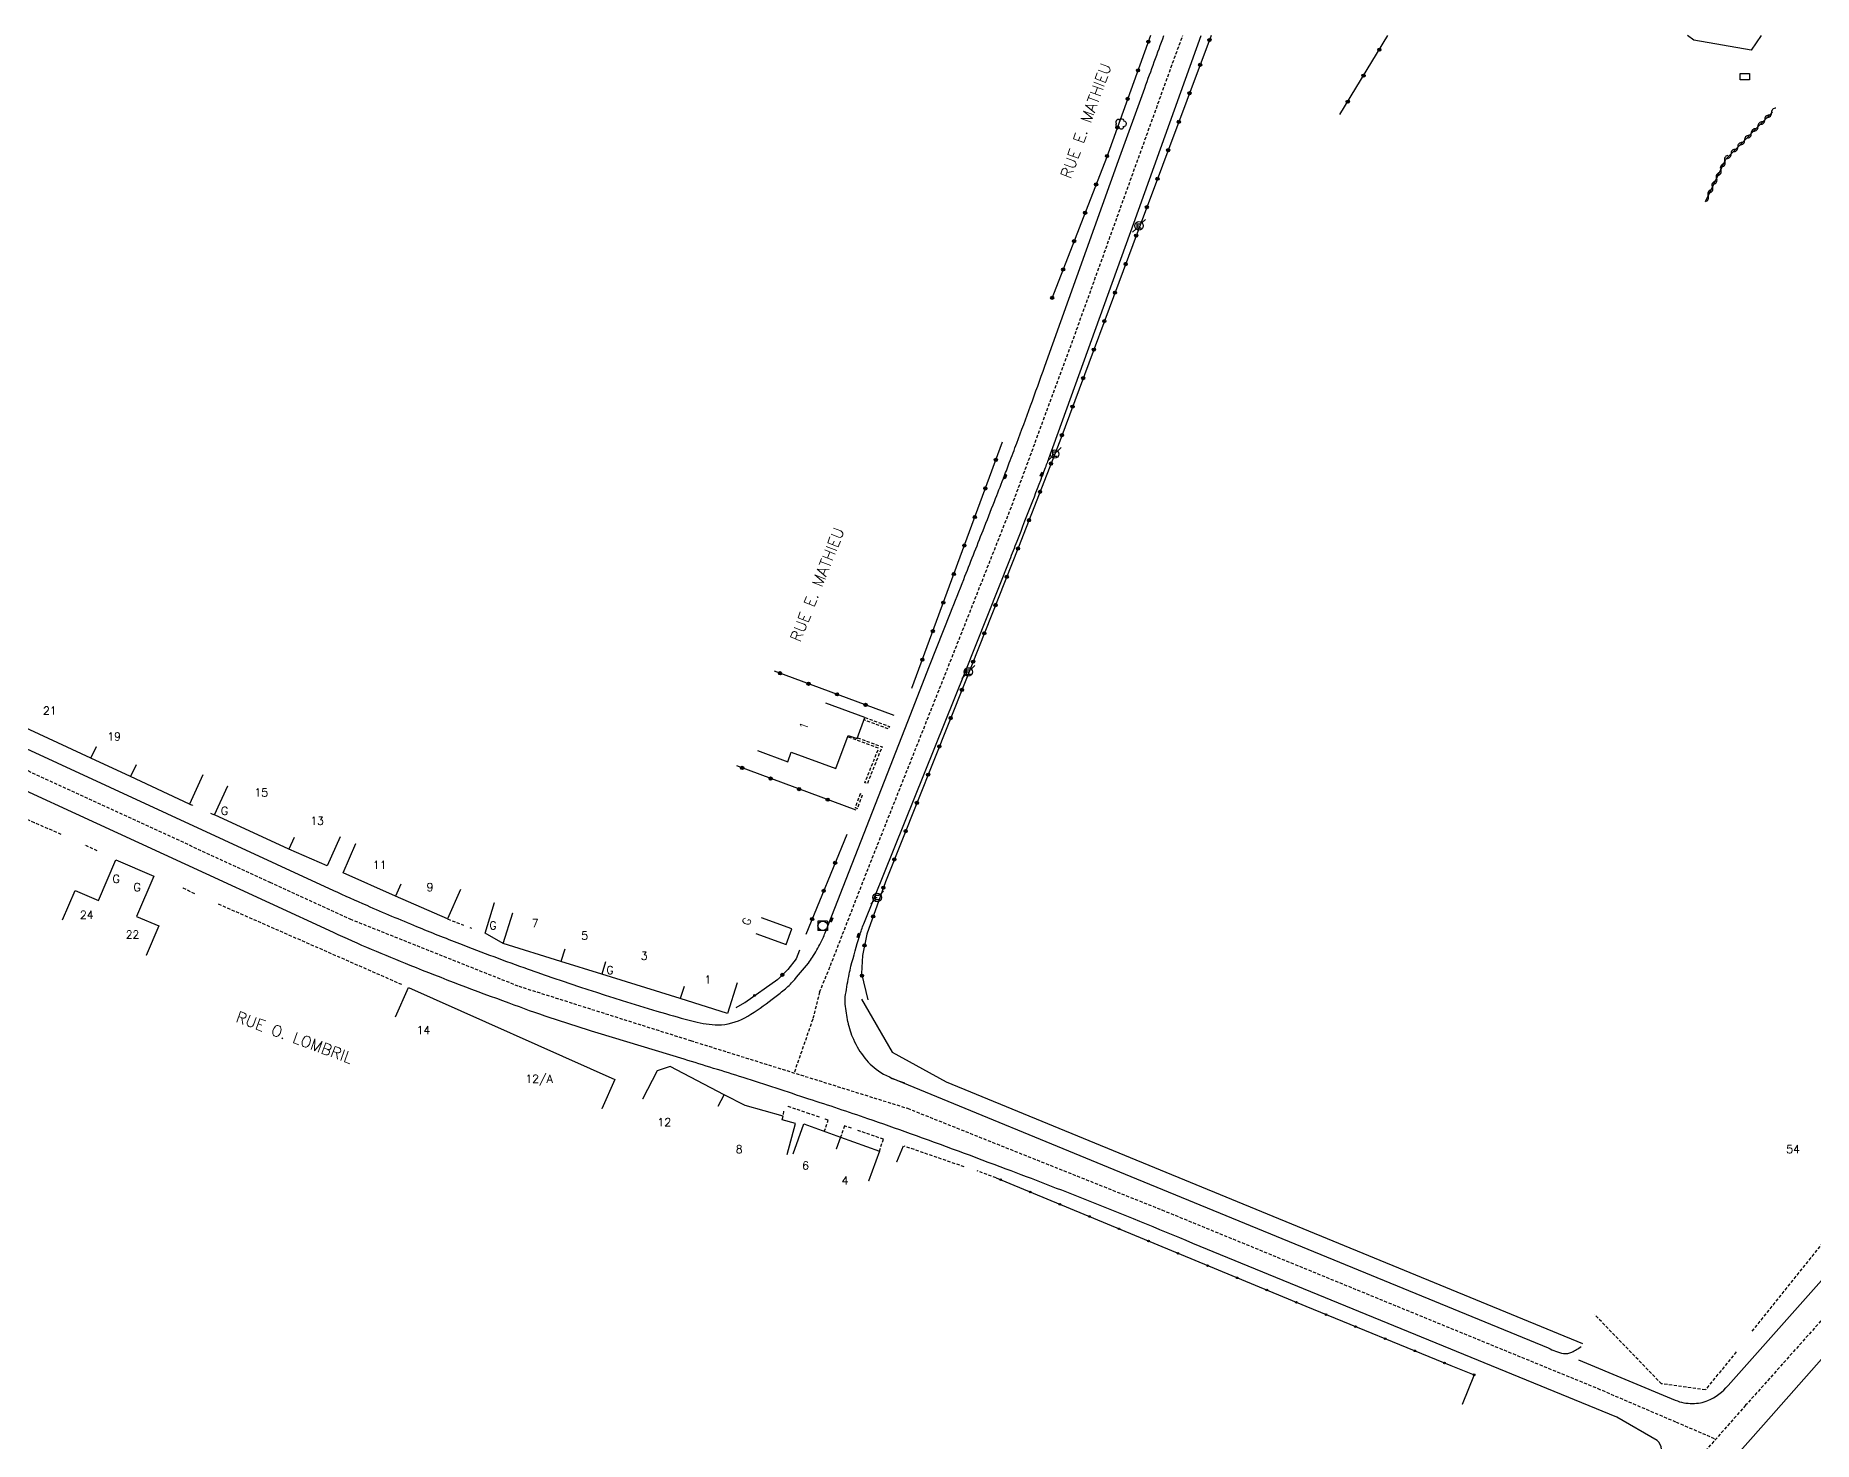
# Model space of a CAD drawing. Header units: millimetres. Extents: x 110000 to 111000, y 128000 to 129001.
# Drawn here: x 110342.5 to 110620.3, y 128780.4 to 129000 of the extents above; entities that cross this region are included whole.
import ezdxf
from ezdxf.enums import TextEntityAlignment as Align

# ---------------------------------------------------------------- set-up
doc = ezdxf.new("R2010")
doc.units = ezdxf.units.MM
doc.linetypes.add('DASHED', pattern=[0.75, 0.5, -0.25])
doc.layers.get('0').update_dxf_attribs({"linetype": 'CONTINUOUS'})
for name, color, linetype in [('W0001', 6, 'DASHED'), ('W0008', 7, 'CONTINUOUS'), ('W0100', 7, 'CONTINUOUS'), ('W0112', 1, 'DASHED'), ('W0300', 7, 'CONTINUOUS'), ('W0310', 3, 'CONTINUOUS'), ('W0322', 7, 'CONTINUOUS'), ('W0400', 7, 'CONTINUOUS'), ('W0420', 7, 'CONTINUOUS'), ('W0471', 7, 'CONTINUOUS'), ('W0989', 7, 'CONTINUOUS'), ('W0991', 7, 'CONTINUOUS'), ('W1102', 7, 'CONTINUOUS'), ('W1471', 7, 'CONTINUOUS')]:
    doc.layers.add(name, color=color, linetype=linetype)
doc.styles.get("Standard").update_dxf_attribs({"font": 'romans.shx', "width": 0.85})

# ---------------------------------------------------------------- blocks, each defined once
blk = doc.blocks.new('t322o')
at = {"color": 0, "linetype": 'Continuous'}
for radius in [0.25, 0.15]:
    blk.add_circle((0, 0), radius, dxfattribs=at)
blk = doc.blocks.new('T471')
for p, q in [((-0.333334, 0.333334), (-0.333334, -0.333334)), ((-0.333334, 0.333334), (0.333334, 0.333334)), ((-0.333334, 0), (0, 0)), ((0.500001, 0.500001), (1.000002, 1.000002)), ((-0.500001, -0.500001), (-1.000002, -1.000002)), ((-0.333334, -0.333334), (0.333334, -0.333334))]:
    blk.add_line(p, q)
blk.add_ellipse((0, 0), major_axis=(0.471405, 0.471405), ratio=1, start_param=5.4977871438, end_param=11.780972451)
blk = doc.blocks.new('T400')
for p, q in [((-0.15, 0.3), (0.15, 0.3)), ((-0.15, -0.25), (-0.15, 0.3)), ((-0.15, 0.15), (0.15, 0.15)), ((-0.15, 0), (0.15, 0)), ((0.15, 0.3), (0.15, -0.25)), ((-0.15, -0.15), (0.15, -0.15)), ((-0.15, -0.25), (-0.15, -0.3)), ((-0.15, -0.3), (0.15, -0.3)), ((0.15, -0.3), (0.15, -0.25))]:
    blk.add_line(p, q)
blk = doc.blocks.new('T420')
for p, q in [((0.75, 0.75), (-0.75, 0.75)), ((-0.75, 0.75), (-0.75, -0.75)), ((0.75, 0.75), (0.75, -0.75)), ((0.75, -0.75), (-0.75, -0.75))]:
    blk.add_line(p, q)
blk.add_ellipse((0, 0), major_axis=(-0.53, 0.53), ratio=1, start_param=3.926991, end_param=10.210176)
blk = doc.blocks.new('T300')
for p, q in [((-0.8, 0.51), (-0.86, 0.34)), ((-0.86, 0.34), (-0.86, 0.17)), ((-0.86, 0.17), (-0.74, 0.06)), ((-0.69, 0.63), (-0.8, 0.51)), ((-0.8, -0.06), (-0.74, 0.06)), ((-0.74, 0.06), (-0.69, 0.11)), ((-0.57, 0.69), (-0.69, 0.63)), ((-0.46, 0.69), (-0.57, 0.69)), ((-0.29, 0.63), (-0.46, 0.69)), ((-0.29, 0.63), (-0.17, 0.74)), ((-0.23, 0.57), (-0.29, 0.63)), ((-0.17, 0.74), (-0.06, 0.8)), ((-0.06, 0.8), (0.06, 0.8)), ((0.06, 0.8), (0.23, 0.74)), ((0.23, 0.74), (0.34, 0.63)), ((0.34, 0.63), (0.4, 0.51)), ((0.46, 0.46), (0.34, 0.46)), ((0.4, 0.51), (0.4, 0.46)), ((0.57, 0.4), (0.46, 0.46)), ((0.57, 0.4), (0.69, 0.29)), ((0.69, 0.29), (0.74, 0.17)), ((0.74, 0.06), (0.69, -0.17)), ((0.74, 0.17), (0.74, 0.06)), ((-0.8, -0.17), (-0.8, -0.06)), ((-0.8, -0.23), (-0.8, -0.17)), ((-0.74, -0.34), (-0.8, -0.23)), ((-0.69, -0.4), (-0.74, -0.34)), ((-0.51, -0.46), (-0.69, -0.4)), ((-0.4, -0.46), (-0.51, -0.46)), ((-0.4, -0.46), (-0.34, -0.46)), ((-0.34, -0.46), (-0.34, -0.4)), ((-0.34, -0.51), (-0.34, -0.46)), ((-0.29, -0.63), (-0.34, -0.51)), ((-0.17, -0.74), (-0.29, -0.63)), ((-0.06, -0.8), (-0.17, -0.74)), ((0.06, -0.8), (-0.06, -0.8)), ((0.17, -0.74), (0.06, -0.8)), ((0.23, -0.69), (0.17, -0.74)), ((0.29, -0.46), (0.23, -0.46)), ((0.29, -0.63), (0.23, -0.69)), ((0.46, -0.4), (0.29, -0.46)), ((0.34, -0.51), (0.29, -0.63)), ((0.34, -0.51), (0.34, -0.46)), ((0.57, -0.34), (0.46, -0.4)), ((0.63, -0.29), (0.57, -0.34)), ((0.69, -0.17), (0.63, -0.29))]:
    blk.add_line(p, q)
blk = doc.blocks.new('OH01')
at = {"layer": 'W0322', "color": 0}
for radius in [0.25, 0.15]:
    blk.add_circle((0, 0), radius, dxfattribs=at)
blk = doc.blocks.new('t310o')
at = {"color": 0, "linetype": 'Continuous'}
for centre, start, end in [((-0.5, 0.38), 216.8699, 323.1304), ((0.5, -0.37), 36.8699, 143.1303)]:
    blk.add_arc(centre, 0.625, start, end, dxfattribs=at)
blk = doc.blocks.new('T1471')
at = {"color": 0, "linetype": 'Continuous', "flags": 128}
blk.add_lwpolyline([(-0.75, -0.5), (-0.75, 0.5), (0.75, 0.5), (0.75, -0.5), (-0.75, -0.5)], dxfattribs=at)

msp = doc.modelspace()

# ---------------------------------------------------------------- linework, layer by layer
at = {"layer": 'W0001'}
for points in [[(110834.35, 129000), (110785.05, 128957.88), (110690.16, 128871.78), (110665.38, 128848.58), (110651.86, 128833.38), (110609.66, 128786.05), (110552.91, 128721.94), (110507.11, 128670.31), (110497.46, 128658.15), (110493.17, 128651.49), (110487.84, 128642.09), (110481.84, 128629.64), (110471.09, 128600.61), (110463.32, 128580.48), (110444.95, 128532.97), (110396.87, 128408.2), (110375, 128351.45), (110352, 128294.6), (110342.21, 128301.6), (110244.01, 128332.98), (110184.61, 128349.14), (110140.86, 128364.87), (110073.74, 128386.33), (110000, 128409.46)], [(110267.84, 128925.05), (110289.94, 128910.86), (110311.67, 128899.09), (110329, 128890.83), (110379.06, 128867.77), (110391.59, 128862.02), (110417.95, 128851.52), (110444.82, 128843.02), (110478.71, 128832.44), (110518.44, 128816.58), (110586.54, 128788.69), (110598.78, 128783.44), (110604.99, 128780.78), (110604.99, 128780.78)], [(110464.96, 128850.59), (110463.89, 128846.35), (110460.98, 128837.97), (110460.98, 128837.97)]]:
    msp.add_lwpolyline(points, dxfattribs=at)
at = {"layer": 'W0001', "flags": 128}
msp.add_lwpolyline([(110464.96, 128850.59), (110466.57, 128854.5), (110472.43, 128869.58), (110486.7, 128905.52), (110494.99, 128926.53), (110504.2, 128951.47), (110513.32, 128976.8), (110520.31, 128996.2), (110521.71, 129000)], dxfattribs=at)
at = {"layer": 'W0008', "flags": 128}
for points in [[(110458.41, 128850.12, 0.015587), (110460.01, 128851.46, 0.030281), (110460.76, 128852.23, 0.009698), (110463.21, 128855.14, 0.032729), (110463.87, 128856.06, 0.019006), (110465.14, 128858.32, 0.025211), (110465.94, 128860.1), (110478.75, 128892.88), (110482.16, 128901.56), (110485.41, 128909.84, -0.001451), (110487.48, 128915.06, 0.000989), (110490.51, 128922.71, 0.000767), (110492.29, 128927.25, 0.000977), (110493.68, 128930.82, 0.001652), (110494.61, 128933.25, 0.001292), (110495.78, 128936.36, 0.001608), (110497.93, 128942.18, 0.001518), (110500.16, 128948.35), (110511.69, 128980.49), (110515.77, 128991.79, -0.000906), (110518.76, 129000)], [(110469.4, 128845.96, -0.033359), (110468.98, 128848.71, -0.061614), (110469.03, 128850.22, -0.006826), (110469.59, 128853.42, -0.017699), (110469.87, 128854.64, -0.009037), (110471.21, 128859.39, -0.022384), (110471.87, 128861.27), (110487.72, 128900.57), (110494.68, 128918.11, 0.00157), (110495.83, 128921.03, 0.000728), (110498.27, 128927.33, 0.001406), (110500.26, 128932.52, 0.003989), (110500.94, 128934.36), (110514.08, 128970.68), (110524.61, 129000)]]:
    msp.add_lwpolyline(points, format="xyb", dxfattribs=at)
at = {"layer": 'W0008'}
for points in [[(110583.55, 128793.17), (110598.67, 128786.85, 0.1006), (110601.35, 128786.34, 0.0922), (110603.77, 128786.79, 0.1163), (110606.91, 128789.13), (110621.07, 128805.07), (110650.3, 128838.12, -0.0107), (110661.15, 128850.09, -0.0047), (110665.61, 128854.61, -0.0111), (110670.37, 128859.23), (110690.61, 128877.72), (110708.31, 128893.89), (110818.4, 128994.14, 0.0479), (110822.5, 128998.55, 0.016584), (110823.49, 129000, 0.045)], [(110596.52, 128779.2, 0.2129), (110595.84, 128780.55), (110589.52, 128784.2), (110523.3, 128811.35, 0.003), (110506.73, 128818.1, 0.0041), (110494.11, 128822.95, 0.0041), (110479.18, 128828.47, 0.0034), (110472.51, 128830.82, 0.0034), (110463.3, 128833.89, 0.0019), (110453.02, 128837.23, 0.0035), (110443.8, 128840.11), (110430.38, 128844.2), (110429.35, 128844.5, -0.0159), (110416.46, 128848.86, -0.008), (110401.01, 128854.75, -0.0124), (110388.99, 128859.9), (110369.12, 128869.05), (110321.09, 128891.16, -0.0017)], [(110336.92, 128890.5), (110388.99, 128866.49, 0.0049), (110394.2, 128864.15, 0.0057), (110402, 128860.85, 0.0047), (110408.69, 128858.17, 0.0078), (110419.44, 128854.18, 0.0137), (110440.88, 128847.24, 0.0165), (110445.85, 128845.92, 0.0711), (110449.62, 128845.49, 0.1113), (110453.75, 128846.85, 0.0373), (110457.54, 128849.48, 0.009393), (110458.39, 128850.13, 0.009393)], [(110469.37, 128845.95, 0.04991), (110470.24, 128843.22, 0.0674), (110472.02, 128840.3, 0.0806), (110474.52, 128838.05, 0.0545), (110478.23, 128836.4), (110478.23, 128836.4)], [(110476.15, 128837.19), (110513.58, 128821.81), (110578.81, 128795.02, 0.0759), (110581.18, 128794.14, 0.1128), (110582.5, 128794.35, 0.0676), (110583.95, 128795.25), (110583.95, 128795.25)], [(110639.26, 128813.35), (110612.43, 128782.99), (110591.63, 128759.54), (110520.29, 128678.95), (110510.63, 128668.11, 0.0026), (110509.95, 128667.33, 0.0255), (110507.29, 128664.28, -0.0777), (110505.4, 128661.89), (110505.37, 128661.87), (110506.41, 128658.52, -0.3002), (110505.47, 128656.43, 0.0564), (110503.48, 128654.47), (110498.84, 128647.23, 0.0044), (110495.95, 128642.87, 0.0718), (110493.71, 128637.95, -0.0039), (110492.46, 128632.36, -0.2602), (110489.54, 128628.7), (110485.75, 128627.51), (110485.76, 128627.53), (110473.81, 128596.4, 0.1793), (110474.11, 128593.72, 0.0789), (110475.25, 128591.53, 0.10861), (110477.68, 128589.69, 0.0378)]]:
    msp.add_lwpolyline(points, format="xyb", dxfattribs=at)
msp.add_lwpolyline([(110612.1, 129000), (110610.5, 128997.74), (110601.57, 128999.27), (110600.56, 129000)], dxfattribs=at)
at = {"layer": 'W0100', "flags": 128}
for points in [[(110455.29, 128888.31), (110459.98, 128886.57), (110460.54, 128888.09), (110467.5, 128885.51), (110469.43, 128890.7), (110470.83, 128890.18), (110472.06, 128893.48), (110465.96, 128895.74)], [(110455.02, 128859.73), (110459.73, 128858.04), (110460.61, 128860.49), (110455.9, 128862.18)]]:
    msp.add_lwpolyline(points, dxfattribs=at)
at = {"layer": 'W0112', "flags": 128}
for points in [[(110472.06, 128893.48), (110475.87, 128892.07), (110475.73, 128891.7), (110471.92, 128893.11)], [(110470.89, 128890.33), (110474.73, 128888.91), (110472.41, 128883.15), (110472.04, 128883.3), (110474.2, 128888.67), (110469.34, 128890.47)]]:
    msp.add_lwpolyline(points, dxfattribs=at)
msp.add_lwpolyline([(110471.33, 128881.58), (110470.52, 128879.42), (110470.9, 128879.28), (110471.7, 128881.44)], close=True, dxfattribs=at)
at = {"layer": 'W0112'}
for points in [[(110346.48, 128875.22), (110342.3, 128877.04), (110339.15, 128878.52), (110339.15, 128878.52)], [(110366.51, 128879.97), (110367.1, 128879.73), (110367.1, 128879.73)], [(110369.82, 128878.56), (110370.34, 128878.3), (110370.34, 128878.3)], [(110352.11, 128872.64), (110350.13, 128873.56), (110350.13, 128873.56)], [(110367.33, 128865.95), (110365.4, 128866.9), (110365.4, 128866.9)], [(110399.69, 128851.76), (110371.03, 128864.33), (110371.03, 128864.33)], [(110406.85, 128862.02), (110409.33, 128861.04), (110409.33, 128861.04)], [(110410.3, 128860.69), (110410.59, 128860.57), (110410.59, 128860.57)], [(110459.32, 128831.99), (110459.28, 128831.22), (110459.28, 128831.22)], [(110464.94, 128831.08), (110463.37, 128831.59), (110459.89, 128832.79), (110459.89, 128832.79)], [(110465.7, 128828.81), (110466.32, 128830.6), (110465.7, 128830.78), (110465.7, 128830.78)], [(110469.95, 128829.33), (110468.84, 128829.71), (110468.25, 128827.93), (110468.25, 128827.93)], [(110474.31, 128825.75), (110474.95, 128827.61), (110470.94, 128828.99), (110470.94, 128828.99)], [(110487.57, 128823.3), (110478.16, 128826.54), (110478.16, 128826.54)], [(110492.55, 128821.57), (110489.59, 128822.69), (110489.59, 128822.69)], [(110610.68, 128797.62), (110626.83, 128817.75), (110626.83, 128817.75)], [(110608.17, 128794.39), (110603.37, 128788.46), (110596.52, 128789.41), (110586.1, 128800.2), (110586.1, 128800.2)]]:
    msp.add_lwpolyline(points, dxfattribs=at)
at = {"layer": 'W0310'}
for points in [[(110603.38, 128974.07), (110606.57, 128980.69), (110613.83, 128988.06)], [(110471.49, 128849.51), (110476.32, 128841.19), (110484.76, 128836.56), (110584.19, 128795.72), (110584.19, 128795.72)], [(110478.02, 128826.51), (110476.98, 128824.02), (110476.98, 128824.02)]]:
    msp.add_lwpolyline(points, dxfattribs=at)
at = {"layer": 'W0322', "flags": 128}
for points in [[(110526.13, 129000), (110514.73, 128969.55), (110502.48, 128936.64), (110496.05, 128920.1), (110487.7, 128899.05), (110475.25, 128867.81), (110472.34, 128859.63), (110471.65, 128856.3), (110471.52, 128853.5), (110472.48, 128849.37)], [(110516.68, 129000), (110509.77, 128980.89), (110501.25, 128958.91)], [(110479.38, 128898.06), (110493.54, 128936.52)], [(110476.6, 128893.8), (110457.9, 128900.73)], [(110470.68, 128879), (110452.02, 128885.92)], [(110469.2, 128875.2), (110462.82, 128859.61)], [(110461.83, 128857.12), (110461.32, 128855.81), (110459.98, 128854.13), (110458.48, 128852.62)]]:
    msp.add_lwpolyline(points, dxfattribs=at)
at = {"layer": 'W0322'}
for points in [[(110546.25, 128987.65), (110553.77, 129000)], [(110451.94, 128848.19), (110453.26, 128848.99), (110458.45, 128852.62)], [(110492.55, 128821.59), (110540.94, 128801.52), (110563.62, 128792.25), (110567.24, 128790.82), (110565.36, 128786.18), (110565.36, 128786.18)]]:
    msp.add_lwpolyline(points, dxfattribs=at)
at = {"layer": 'W1102'}
for points in [[(110368.62, 128884.51), (110366.51, 128879.97), (110357.32, 128884.25), (110351.11, 128887.13), (110337.86, 128893.29), (110339.96, 128897.82), (110339.96, 128897.82)], [(110351.11, 128887.13), (110351.96, 128888.94), (110351.96, 128888.94)], [(110358.16, 128886.07), (110357.32, 128884.25), (110357.32, 128884.25)], [(110390.07, 128874.85), (110388, 128870.3), (110382.05, 128872.93), (110370.42, 128878.28), (110372.49, 128882.83), (110372.49, 128882.83)], [(110382.88, 128874.75), (110382.05, 128872.93), (110382.05, 128872.93)], [(110408.86, 128866.6), (110406.85, 128862.02), (110398.72, 128865.6), (110390.51, 128869.2), (110392.51, 128873.78), (110392.51, 128873.78)], [(110346.68, 128861.87), (110348.63, 128866.47), (110352.31, 128864.9), (110355.02, 128871.25), (110360.96, 128868.68), (110358.25, 128862.41), (110361.71, 128860.92), (110359.75, 128856.32), (110359.75, 128856.32)], [(110399.52, 128867.44), (110398.72, 128865.6), (110398.72, 128865.6)], [(110415.55, 128858.2), (110412.71, 128859.81), (110414.19, 128864.58), (110414.19, 128864.58)], [(110452.08, 128852.03), (110450.59, 128847.26), (110443.19, 128849.57), (110430.94, 128853.39), (110424.54, 128855.4), (110415.55, 128858.2), (110417.04, 128862.97), (110417.04, 128862.97)], [(110425.14, 128857.31), (110424.54, 128855.4), (110424.54, 128855.4)], [(110431.54, 128855.3), (110430.94, 128853.39), (110430.94, 128853.39)], [(110398.71, 128846.72), (110400.75, 128851.29), (110432.97, 128836.92), (110430.94, 128832.35), (110430.94, 128832.35)], [(110443.78, 128851.48), (110443.19, 128849.57), (110443.19, 128849.57)], [(110459.88, 128825.23), (110461.21, 128830.05), (110459.12, 128830.63), (110459.28, 128831.22), (110453.33, 128832.86), (110450.06, 128834.56), (110441.63, 128838.95), (110439.59, 128838.3), (110437.28, 128833.86), (110437.28, 128833.86)], [(110449.13, 128832.78), (110450.06, 128834.56), (110450.06, 128834.56)], [(110460.82, 128825.32), (110462.52, 128830.02), (110468.25, 128827.92), (110474.31, 128825.75), (110472.61, 128821.05), (110472.61, 128821.05)], [(110468.25, 128827.92), (110467.57, 128826.04), (110467.57, 128826.04)]]:
    msp.add_lwpolyline(points, dxfattribs=at)

# ---------------------------------------------------------------- block references
at = {"layer": 'W0300'}
msp.add_blockref('T300', (110512.12, 128986.18), dxfattribs=at)
at = {"layer": 'W0310'}
for p, rotation in [((110611.59, 128985.79), 45.43825961262177), ((110612.64, 128986.85), 45.43825961262177), ((110613.7, 128987.92), 45.43825961262177), ((110608.43, 128982.58), 45.43825961262177), ((110609.49, 128983.65), 45.43825961262177), ((110610.54, 128984.72), 45.43825961262177), ((110606.42, 128980.38), 64.22725057762183), ((110607.38, 128981.51), 45.43825961262177), ((110605.12, 128977.68), 64.22725057762183), ((110605.77, 128979.03), 64.22725057762183), ((110603.81, 128974.98), 64.22725057762183), ((110604.46, 128976.33), 64.22725057762183)]:
    msp.add_blockref('t310o', p, dxfattribs=dict(at, rotation=rotation))
at = {"layer": 'W0322'}
for p, rotation in [((110516.34, 128999.05), 250.1207411836892), ((110525.88, 128999.31), 249.4718408030492), ((110552.43, 128997.79), 58.64982461835676), ((110514.72, 128994.58), 250.1207411836892), ((110524.43, 128995.44), 249.4718408030492), ((110549.96, 128993.74), 58.64982461835676), ((110513.11, 128990.12), 250.1207411836892), ((110522.76, 128990.99), 249.4718408030492), ((110547.49, 128989.68), 58.64982461835676), ((110521.1, 128986.54), 249.4718408030492), ((110511.49, 128985.65), 250.1207411836892), ((110509.88, 128981.18), 250.1207411836892), ((110519.43, 128982.09), 249.4718408030492), ((110517.76, 128977.64), 249.4718408030492), ((110508.17, 128976.75), 248.8041237344453), ((110506.45, 128972.32), 248.8041237344453), ((110516.1, 128973.2), 249.4718408030492), ((110504.73, 128967.89), 248.8041237344453), ((110514.43, 128968.75), 249.5812838195126), ((110512.78, 128964.3), 249.5812838195126), ((110503.02, 128963.46), 248.8041237344453), ((110501.3, 128959.04), 248.8041237344453), ((110511.12, 128959.84), 249.5812838195126), ((110509.46, 128955.39), 249.5812838195126), ((110507.81, 128950.94), 249.5812838195126), ((110506.15, 128946.49), 249.5812838195126), ((110504.49, 128942.04), 249.5812838195126), ((110502.83, 128937.59), 249.5812838195126), ((110492.5, 128933.72), 69.79564110281667), ((110501.13, 128933.15), 248.74584742672), ((110490.86, 128929.26), 69.79564110281667), ((110499.4, 128928.73), 248.74584742672), ((110489.22, 128924.8), 69.79564110281667), ((110497.68, 128924.3), 248.74584742672), ((110487.58, 128920.35), 69.79564110281667), ((110495.96, 128919.87), 248.3619235976099), ((110485.94, 128915.89), 69.79564110281667), ((110494.21, 128915.46), 248.3619235976099), ((110484.3, 128911.43), 69.79564110281667), ((110492.46, 128911.04), 248.3619235976099), ((110482.66, 128906.97), 69.79564110281667), ((110490.7, 128906.63), 248.3619235976099), ((110481.02, 128902.51), 69.79564110281667), ((110458.78, 128900.4), 159.6622323566746), ((110488.95, 128902.21), 248.3619235976099), ((110463.24, 128898.75), 159.6622323566746), ((110467.69, 128897.1), 159.6622323566746), ((110487.2, 128897.8), 248.2742487465399), ((110472.15, 128895.45), 159.6622323566746), ((110485.44, 128893.39), 248.2742487465399), ((110483.68, 128888.97), 248.2742487465399), ((110452.86, 128885.61), 159.662232356658), ((110457.32, 128883.95), 159.662232356658), ((110481.92, 128884.56), 248.2742487465399), ((110461.77, 128882.3), 159.662232356658), ((110466.23, 128880.65), 159.662232356658), ((110480.17, 128880.15), 248.2742487465399), ((110478.41, 128875.73), 248.2742487465399), ((110467.4, 128870.8), 247.7476862774148), ((110476.65, 128871.32), 248.2742487465399), ((110465.6, 128866.41), 247.7476862774148), ((110474.93, 128866.9), 250.4533416451027), ((110463.8, 128862.01), 247.7476862774148), ((110473.34, 128862.42), 250.4533416451027), ((110471.98, 128857.88), 258.2345545717098), ((110459.14, 128853.29), 225.2442653690845), ((110471.59, 128853.17), 283.1362816067378)]:
    msp.add_blockref('t322o', p, dxfattribs=dict(at, rotation=rotation))
at = {"layer": 'W0322', "yscale": 0.5, "zscale": 0.5}
for p, xscale, rotation in [((110454.8, 128850.07), 0.5, 34.96660329552683), ((110493.27, 128821.29), 0.4999999999999999, 337.4761646791882), ((110497.89, 128819.37), 0.4999999999999999, 337.4761646791882), ((110502.51, 128817.46), 0.4999999999999999, 337.4761646791882), ((110507.13, 128815.54), 0.4999999999999999, 337.4761646791882), ((110511.75, 128813.62), 0.4999999999999999, 337.4761646791882), ((110516.36, 128811.71), 0.4999999999999999, 337.4761646791882), ((110520.98, 128809.79), 0.4999999999999999, 337.4761646791882), ((110525.6, 128807.88), 0.4999999999999999, 337.4761646791882), ((110530.22, 128805.96), 0.4999999999999999, 337.4761646791882), ((110534.84, 128804.05), 0.4999999999999999, 337.4761646791882), ((110539.46, 128802.13), 0.4999999999999999, 337.4761646791882), ((110544.08, 128800.23), 0.5, 337.7677164213699), ((110548.71, 128798.34), 0.5, 337.7677164213699), ((110553.34, 128796.45), 0.5, 337.7677164213699), ((110557.97, 128794.56), 0.5, 337.7677164213699), ((110562.6, 128792.67), 0.5, 337.7677164213699), ((110567.24, 128790.82), 0.5, 338.4172475018745)]:
    msp.add_blockref('OH01', p, dxfattribs=dict(at, xscale=xscale, rotation=rotation))
at = {"layer": 'W0400'}
for p, rotation in [((110493.95, 128931.09), 158.9259878147078), ((110499.69, 128931.44), 159.138061377913), ((110466.8, 128861.9), 338.6429800399683), ((110471.06, 128859.4), 163.0546414059237)]:
    msp.add_blockref('T400', p, dxfattribs=dict(at, rotation=rotation))
at = {"layer": 'W0420'}
msp.add_blockref('T420', (110465.46, 128860.95), dxfattribs=at)
at = {"layer": 'W0471'}
for p in [(110514.87, 128970.28), (110501.69, 128934.64), (110488.2, 128900.6), (110473.97, 128865.38)]:
    msp.add_blockref('T471', p, dxfattribs=at)
at = {"layer": 'W1471'}
msp.add_blockref('T1471', (110609.53, 128993.57), dxfattribs=at)

# ---------------------------------------------------------------- texts
at = {"layer": 'W0989'}
for s, rotation, p in [('RUE E. MATHIEU', 70.1872, (110506.57, 128986.7)), ('RUE E. MATHIEU', 68.4208, (110464.59, 128914.25)), ('RUE O. LOMBRIL', 339.8351, (110382.92, 128843.52))]:
    msp.add_text(s, height=1.75, rotation=rotation, dxfattribs=at).set_placement(p, align=Align.MIDDLE)
at = {"layer": 'W0991'}
for s, p in [('21', (110344.69, 128894.56)), ('19', (110354.74, 128890.52)), ('7', (110420.51, 128861.34)), ('5', (110428.26, 128859.43)), ('3', (110437.57, 128856.26)), ('1', (110447.49, 128852.55)), ('12', (110440.7, 128830.28)), ('8', (110452.4, 128826.06)), ('54', (110617.08, 128826.07)), ('6', (110462.78, 128823.5)), ('4', (110468.94, 128821.18))]:
    msp.add_text(s, height=1.25, dxfattribs=at).set_placement(p, align=Align.MIDDLE)
for s, rotation, p in [('1', 69.6622, (110462.51, 128892.19)), ('G', 70.287, (110453.58, 128861.63))]:
    msp.add_text(s, height=1.25, rotation=rotation, dxfattribs=at).set_placement(p, align=Align.MIDDLE)
for s, p in [('15', (110376.66, 128881.15)), ('G', (110371.43, 128878.28)), ('13', (110385.39, 128876.73)), ('11', (110395.15, 128869.84)), ('G', (110354.5, 128867.65)), ('G', (110357.77, 128866.36)), ('9', (110403.56, 128866.37)), ('24', (110349.39, 128862.02)), ('G', (110413.36, 128860.39)), ('22', (110356.54, 128858.95)), ('G', (110431.67, 128853.41)), ('14', (110402, 128844.03)), ('12/A', (110418.99, 128836.43))]:
    msp.add_text(s, height=1.25, dxfattribs=at).set_placement(p)

doc.saveas('drawing.dxf')
